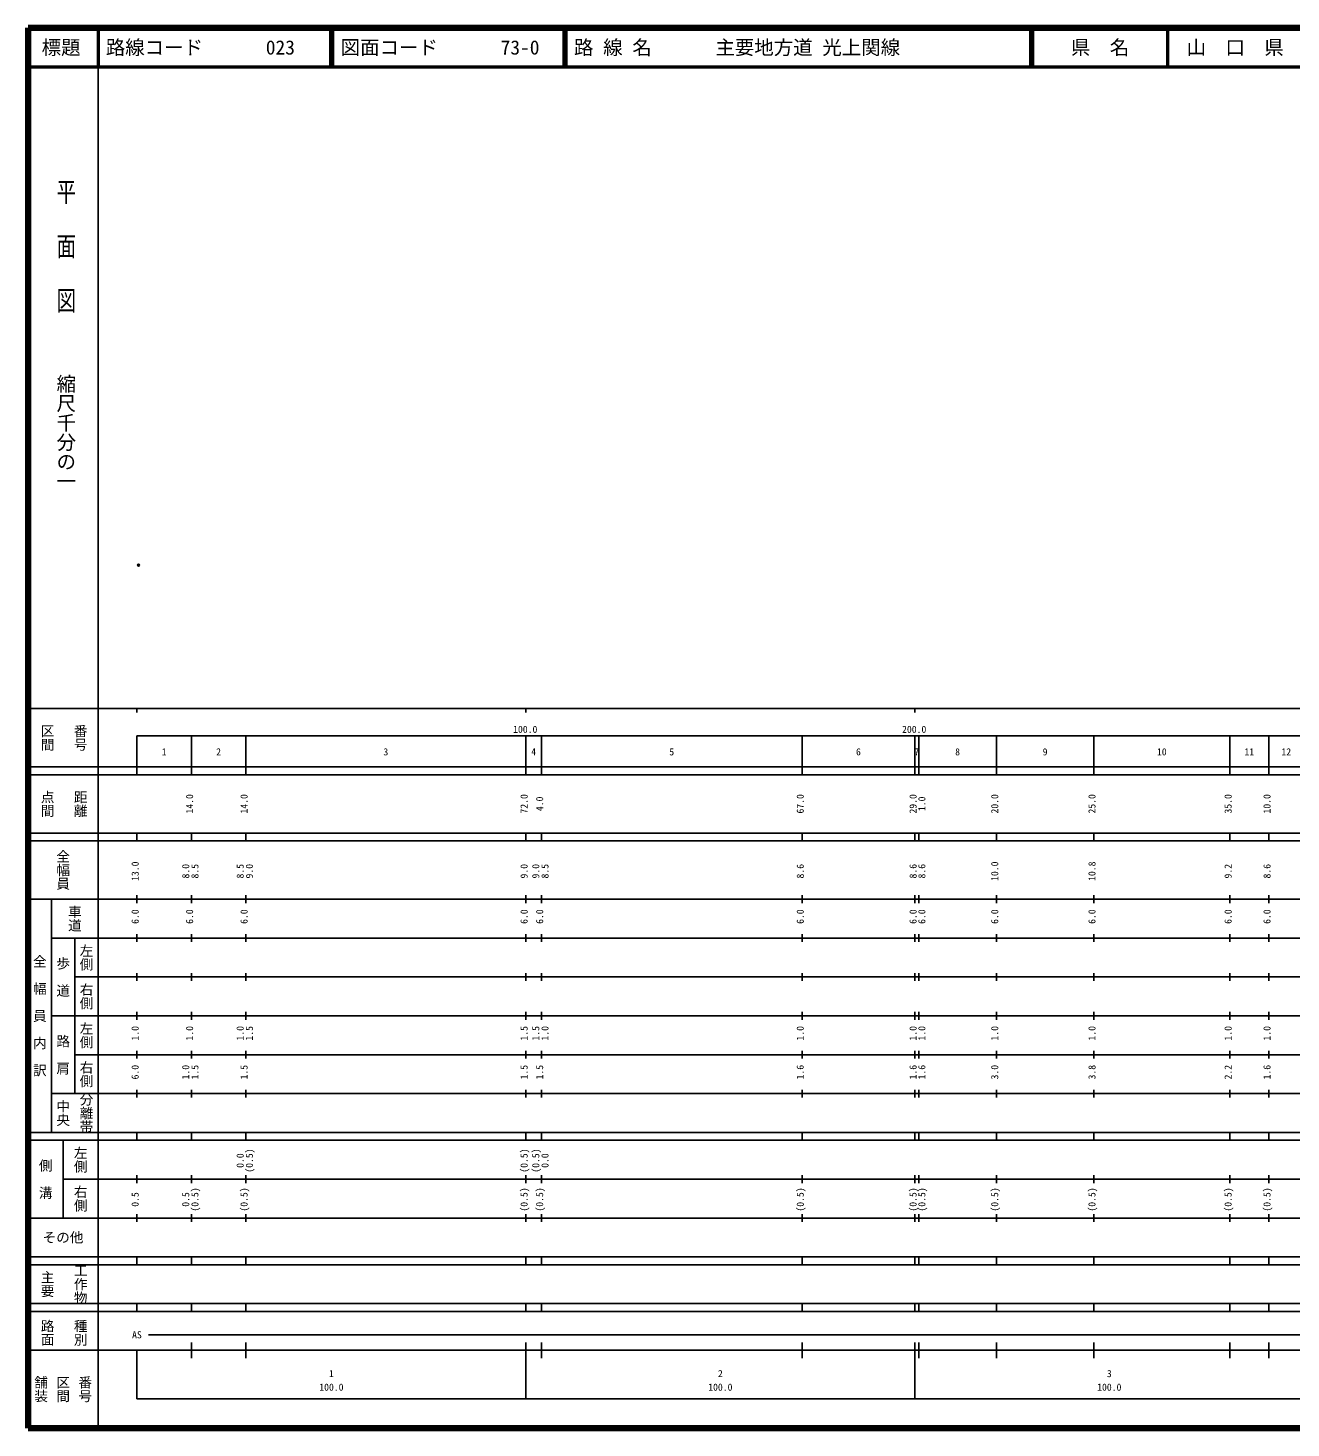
# Model space of a CAD drawing. Units: millimetres on the paper. Extents: x 40 to 680, y 20 to 380.
# Drawn here: x 40 to 364.7, y 20 to 380 of the extents above; entities that cross this region are included whole.
import ezdxf
from ezdxf.enums import TextEntityAlignment as Align

# ---------------------------------------------------------------- set-up
doc = ezdxf.new("R2010")
doc.units = ezdxf.units.MM
doc.header["$PDMODE"] = 32
doc.header["$PDSIZE"] = 0.5
doc.layers.add('M-OTRS', color=6, linetype='Continuous')
doc.layers.add('M-TTL-TXT', color=7, linetype='Continuous')
for name, color, linetype, lineweight in [('M-TTL', 2, 'Continuous', 140), ('M-TTL-BAND', 7, 'Continuous', 25), ('M-TTL-LINE', 7, 'Continuous', 50)]:
    doc.layers.add(name, color=color, linetype=linetype, lineweight=lineweight)
doc.styles.add('@ＭＳ ゴシック', font='')
doc.styles.add('ＭＳ ゴシック', font='')
doc.styles.get('@ＭＳ ゴシック').set_extended_font_data('@MS Gothic')
doc.styles.get('ＭＳ ゴシック').set_extended_font_data('MS Gothic')

msp = doc.modelspace()

# ---------------------------------------------------------------- linework, layer by layer
at = {"layer": 'M-OTRS'}
msp.add_point((68.414, 241.892), dxfattribs=at)
at = {"layer": 'M-TTL'}
for p, q in [((40, 380), (40, 20)), ((680, 380), (40, 380)), ((40, 20), (680, 20))]:
    msp.add_line(p, q, dxfattribs=at)
at = {"layer": 'M-TTL-BAND'}
for p, q in [((58, 370), (58, 20)), ((40, 205), (579, 205)), ((68, 205), (68, 204)), ((168, 205), (168, 204)), ((268, 205), (268, 204)), ((68, 198), (579, 198)), ((68, 198), (68, 188)), ((82, 188), (82, 198)), ((96, 188), (96, 198)), ((168, 188), (168, 198)), ((172, 188), (172, 198)), ((239, 188), (239, 198)), ((268, 188), (268, 198)), ((269, 188), (269, 198)), ((289, 188), (289, 198)), ((314, 188), (314, 198)), ((349, 188), (349, 198)), ((359, 188), (359, 198)), ((40, 190), (579, 190)), ((40, 188), (579, 188)), ((40, 173), (579, 173)), ((68, 171), (68, 173)), ((82, 171), (82, 173)), ((96, 171), (96, 173)), ((168, 171), (168, 173)), ((172, 171), (172, 173)), ((239, 171), (239, 173)), ((268, 171), (268, 173)), ((269, 171), (269, 173)), ((289, 171), (289, 173)), ((314, 171), (314, 173)), ((349, 171), (349, 173)), ((359, 171), (359, 173)), ((40, 171), (579, 171)), ((40, 156), (579, 156)), ((46, 96), (46, 156)), ((68, 155), (68, 157)), ((82, 155), (82, 157)), ((96, 155), (96, 157)), ((168, 155), (168, 157)), ((172, 155), (172, 157)), ((239, 155), (239, 157)), ((268, 155), (268, 157)), ((269, 155), (269, 157)), ((289, 155), (289, 157)), ((314, 155), (314, 157)), ((349, 155), (349, 157)), ((359, 155), (359, 157)), ((46, 146), (579, 146)), ((52, 146), (52, 106)), ((68, 145), (68, 147)), ((82, 145), (82, 147)), ((96, 145), (96, 147)), ((168, 145), (168, 147)), ((172, 145), (172, 147)), ((239, 145), (239, 147)), ((268, 145), (268, 147)), ((269, 145), (269, 147)), ((289, 145), (289, 147)), ((314, 145), (314, 147)), ((349, 145), (349, 147)), ((359, 145), (359, 147)), ((68, 135), (68, 137)), ((82, 135), (82, 137)), ((96, 135), (96, 137)), ((168, 135), (168, 137)), ((172, 135), (172, 137)), ((239, 135), (239, 137)), ((268, 135), (268, 137)), ((269, 135), (269, 137)), ((289, 135), (289, 137)), ((314, 135), (314, 137)), ((349, 135), (349, 137)), ((359, 135), (359, 137)), ((52, 136), (579, 136)), ((46, 126), (579, 126)), ((68, 125), (68, 127)), ((82, 125), (82, 127)), ((96, 125), (96, 127)), ((168, 125), (168, 127)), ((172, 125), (172, 127)), ((239, 125), (239, 127)), ((268, 125), (268, 127)), ((269, 125), (269, 127)), ((289, 125), (289, 127)), ((314, 125), (314, 127)), ((349, 125), (349, 127)), ((359, 125), (359, 127)), ((52, 116), (579, 116)), ((68, 115), (68, 117)), ((82, 115), (82, 117)), ((96, 115), (96, 117)), ((168, 115), (168, 117)), ((172, 115), (172, 117)), ((239, 115), (239, 117)), ((268, 115), (268, 117)), ((269, 115), (269, 117)), ((289, 115), (289, 117)), ((314, 115), (314, 117)), ((349, 115), (349, 117)), ((359, 115), (359, 117)), ((46, 106), (579, 106)), ((68, 105), (68, 107)), ((82, 105), (82, 107)), ((96, 105), (96, 107)), ((168, 105), (168, 107)), ((172, 105), (172, 107)), ((239, 105), (239, 107)), ((268, 105), (268, 107)), ((269, 105), (269, 107)), ((289, 105), (289, 107)), ((314, 105), (314, 107)), ((349, 105), (349, 107)), ((359, 105), (359, 107)), ((40, 96), (579, 96)), ((40, 94), (579, 94)), ((49, 94), (49, 74)), ((68, 94), (68, 96)), ((82, 94), (82, 96)), ((96, 94), (96, 96)), ((168, 94), (168, 96)), ((172, 94), (172, 96)), ((239, 94), (239, 96)), ((268, 94), (268, 96)), ((269, 94), (269, 96)), ((289, 94), (289, 96)), ((314, 94), (314, 96)), ((349, 94), (349, 96)), ((359, 94), (359, 96)), ((49, 84), (579, 84)), ((68, 83), (68, 85)), ((82, 83), (82, 85)), ((96, 83), (96, 85)), ((168, 83), (168, 85)), ((172, 83), (172, 85)), ((239, 83), (239, 85)), ((268, 83), (268, 85)), ((269, 83), (269, 85)), ((289, 83), (289, 85)), ((314, 83), (314, 85)), ((349, 83), (349, 85)), ((359, 83), (359, 85)), ((40, 74), (579, 74)), ((68, 73), (68, 75)), ((82, 73), (82, 75)), ((96, 73), (96, 75)), ((168, 73), (168, 75)), ((172, 73), (172, 75)), ((239, 73), (239, 75)), ((268, 73), (268, 75)), ((269, 73), (269, 75)), ((289, 73), (289, 75)), ((314, 73), (314, 75)), ((349, 73), (349, 75)), ((359, 73), (359, 75)), ((40, 64), (579, 64)), ((40, 62), (579, 62)), ((68, 62), (68, 64)), ((82, 62), (82, 64)), ((96, 62), (96, 64)), ((168, 62), (168, 64)), ((172, 62), (172, 64)), ((239, 62), (239, 64)), ((268, 62), (268, 64)), ((269, 62), (269, 64)), ((289, 62), (289, 64)), ((314, 62), (314, 64)), ((349, 62), (349, 64)), ((359, 62), (359, 64)), ((40, 52), (579, 52)), ((68, 50), (68, 52)), ((82, 50), (82, 52)), ((96, 50), (96, 52)), ((168, 50), (168, 52)), ((172, 50), (172, 52)), ((239, 50), (239, 52)), ((268, 50), (268, 52)), ((269, 50), (269, 52)), ((289, 50), (289, 52)), ((314, 50), (314, 52)), ((349, 50), (349, 52)), ((359, 50), (359, 52)), ((40, 50), (579, 50)), ((71, 44), (565, 44)), ((40, 40), (579, 40)), ((68, 40), (68, 27.5)), ((82, 38), (82, 42)), ((96, 38), (96, 42)), ((168, 27.5), (168, 42)), ((172, 38), (172, 42)), ((239, 38), (239, 42)), ((268, 27.5), (268, 42)), ((269, 38), (269, 42)), ((289, 38), (289, 42)), ((314, 38), (314, 42)), ((349, 38), (349, 42)), ((359, 38), (359, 42)), ((68, 27.5), (579, 27.5))]:
    msp.add_line(p, q, dxfattribs=at)
at = {"layer": 'M-TTL-LINE'}
for p, q in [((58, 380), (58, 370)), ((117.75, 380), (117.75, 370)), ((118.25, 380), (118.25, 370)), ((177.75, 380), (177.75, 370)), ((178.25, 380), (178.25, 370)), ((297.75, 380), (297.75, 370)), ((298.25, 380), (298.25, 370)), ((333, 380), (333, 370)), ((40, 370), (680, 370))]:
    msp.add_line(p, q, dxfattribs=at)

# ---------------------------------------------------------------- texts
at = {"layer": 'M-TTL-BAND', "style": '@ＭＳ ゴシック', "width": 1.4}
msp.add_text('平  面  図', height=3.666, rotation=270, dxfattribs=at).set_placement((49.777, 306.475), align=Align.MIDDLE_RIGHT)
at = {"layer": 'M-TTL-BAND', "style": '@ＭＳ ゴシック'}
msp.add_text('縮尺千分の一', height=3.666, rotation=270, dxfattribs=at).set_placement((49.777, 261.03), align=Align.MIDDLE_RIGHT)
for s, p in [('区間', (45, 197.5)), ('番号', (53.5, 197.5)), ('点間', (45, 180.5)), ('距離', (53.5, 180.5)), ('全幅員', (49, 163.5)), ('車道', (52, 151)), ('左側', (55, 141)), ('全\u3000幅\u3000員\u3000内\u3000訳', (43, 126)), ('歩\u3000道', (49, 136)), ('右側', (55, 131)), ('左側', (55, 121)), ('路\u3000肩', (49, 116)), ('右側', (55, 111)), ('分離帯', (55, 101)), ('中央', (49, 101)), ('左側', (53.5, 89)), ('側\u3000溝', (44.5, 84)), ('右側', (53.5, 79)), ('工作物', (53.5, 57)), ('主要', (45, 57)), ('路面', (45, 44.5)), ('種別', (53.5, 44.5)), ('舗装', (43.333, 30)), ('区間', (49, 30)), ('番号', (54.667, 30))]:
    msp.add_text(s, height=2.566, rotation=270, dxfattribs=at).set_placement(p, align=Align.MIDDLE_CENTER)
at = {"layer": 'M-TTL-BAND', "style": 'ＭＳ ゴシック'}
for s, p in [('100.0', (167.844, 198.195)), ('200.0', (267.844, 198.195)), ('1', (75, 192.405)), ('2', (89, 192.405)), ('3', (132, 192.405)), ('4', (170, 192.405)), ('5', (205.5, 192.405)), ('6', (253.5, 192.405)), ('7', (268.5, 192.405)), ('8', (279, 192.405)), ('9', (301.5, 192.405)), ('10', (331.5, 192.405)), ('11', (354, 192.405)), ('12', (363.5, 192.405)), ('AS', (68, 42.5)), ('1', (118, 32.523)), ('2', (218, 32.523)), ('3', (318, 32.523)), ('100.0', (118, 29.033)), ('100.0', (218, 29.033)), ('100.0', (318, 29.033))]:
    msp.add_text(s, height=1.833, dxfattribs=at).set_placement(p, align=Align.BOTTOM_CENTER)
for s, p in [('14.0', (83, 180.5)), ('14.0', (97, 180.5)), ('72.0', (169, 180.5)), ('4.0', (173, 180.5)), ('67.0', (240, 180.5)), ('29.0', (269, 180.5)), ('1.0', (271.266, 180.5)), ('20.0', (290, 180.5)), ('25.0', (315, 180.5)), ('35.0', (350, 180.5)), ('10.0', (360, 180.5)), ('13.0', (69, 163.174)), ('8.0', (82, 163.174)), ('8.5', (84.37, 163.174)), ('8.5', (96, 163.174)), ('9.0', (98.37, 163.174)), ('9.0', (169, 163.174)), ('9.0', (172, 163.174)), ('8.5', (174.37, 163.174)), ('8.6', (240, 163.174)), ('8.6', (269, 163.174)), ('8.6', (271.266, 163.174)), ('10.0', (290, 163.174)), ('10.8', (315, 163.174)), ('9.2', (350, 163.174)), ('8.6', (360, 163.174)), ('6.0', (69, 151.5)), ('6.0', (83, 151.5)), ('6.0', (97, 151.5)), ('6.0', (169, 151.5)), ('6.0', (173, 151.5)), ('6.0', (240, 151.5)), ('6.0', (269, 151.5)), ('6.0', (271.266, 151.5)), ('6.0', (290, 151.5)), ('6.0', (315, 151.5)), ('6.0', (350, 151.5)), ('6.0', (360, 151.5)), ('1.0', (69, 121.5)), ('1.0', (83, 121.5)), ('1.0', (96, 121.5)), ('1.5', (98.37, 121.5)), ('1.5', (169, 121.5)), ('1.5', (172, 121.5)), ('1.0', (174.37, 121.5)), ('1.0', (240, 121.5)), ('1.0', (269, 121.5)), ('1.0', (271.266, 121.5)), ('1.0', (290, 121.5)), ('1.0', (315, 121.5)), ('1.0', (350, 121.5)), ('1.0', (360, 121.5)), ('6.0', (69, 111.5)), ('1.0', (82, 111.5)), ('1.5', (84.37, 111.5)), ('1.5', (97, 111.5)), ('1.5', (169, 111.5)), ('1.5', (173, 111.5)), ('1.6', (240, 111.5)), ('1.6', (269, 111.5)), ('1.6', (271.266, 111.5)), ('3.0', (290, 111.5)), ('3.8', (315, 111.5)), ('2.2', (350, 111.5)), ('1.6', (360, 111.5)), ('0.0', (96, 88.764)), ('(0.5)', (98.37, 88.764)), ('(0.5)', (169, 88.764)), ('(0.5)', (172, 88.764)), ('0.0', (174.37, 88.764)), ('0.5', (69, 78.764)), ('0.5', (82, 78.764)), ('(0.5)', (84.37, 78.764)), ('(0.5)', (97, 78.764)), ('(0.5)', (169, 78.764)), ('(0.5)', (173, 78.764)), ('(0.5)', (240, 78.764)), ('(0.5)', (269, 78.764)), ('(0.5)', (271.266, 78.764)), ('(0.5)', (290, 78.764)), ('(0.5)', (315, 78.764)), ('(0.5)', (350, 78.764)), ('(0.5)', (360, 78.764))]:
    msp.add_text(s, height=1.833, rotation=90, dxfattribs=at).set_placement(p, align=Align.BOTTOM_CENTER)
msp.add_text('その他', height=2.566, dxfattribs=at).set_placement((49, 69), align=Align.MIDDLE_CENTER)
at = {"layer": 'M-TTL-TXT', "style": 'ＭＳ ゴシック'}
for s, p in [('標題', (48.5, 375)), ('県\u3000名', (315.625, 375)), ('山\u3000口\u3000県', (350.375, 375))]:
    msp.add_text(s, height=3.666, dxfattribs=at).set_placement(p, align=Align.MIDDLE_CENTER)
for s, p in [('路線コード', (60, 375)), ('023', (101.142, 375)), ('図面コード', (120.38, 375)), ('73-0', (161.521, 375)), ('路 線 名', (180.38, 375)), ('主要地方道 光上関線', (216.734, 375))]:
    msp.add_text(s, height=3.666, dxfattribs=at).set_placement(p, align=Align.MIDDLE_LEFT)

doc.saveas('drawing.dxf')
